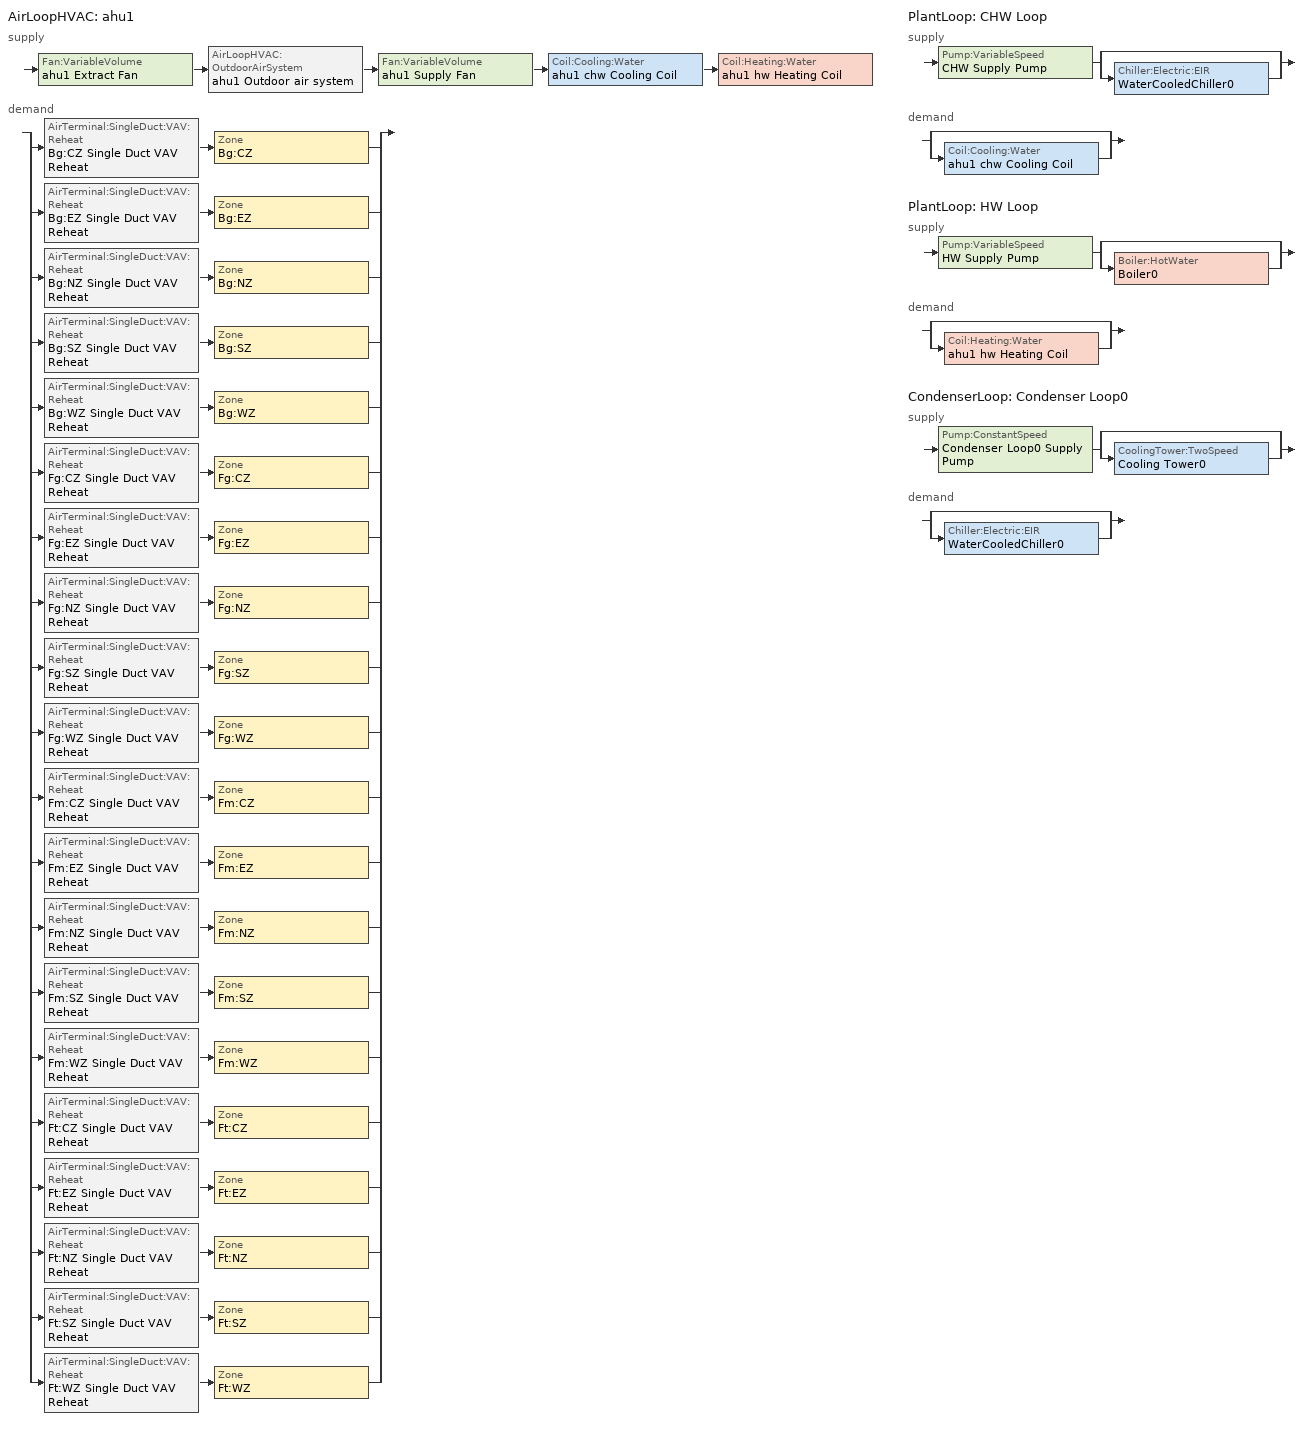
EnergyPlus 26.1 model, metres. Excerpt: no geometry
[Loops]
AirLoopHVAC 'ahu1'
 supply: Fan:VariableVolume 'ahu1 Extract Fan' > AirLoopHVAC:OutdoorAirSystem 'ahu1 Outdoor air system' > Fan:VariableVolume 'ahu1 Supply Fan' > Coil:Cooling:Water 'ahu1 chw Cooling Coil' > Coil:Heating:Water 'ahu1 hw Heating Coil'
 demand: split
  | AirTerminal:SingleDuct:VAV:Reheat 'Bg:CZ Single Duct VAV Reheat' > Zone 'Bg:CZ'
  | AirTerminal:SingleDuct:VAV:Reheat 'Bg:EZ Single Duct VAV Reheat' > Zone 'Bg:EZ'
  | AirTerminal:SingleDuct:VAV:Reheat 'Bg:NZ Single Duct VAV Reheat' > Zone 'Bg:NZ'
  | AirTerminal:SingleDuct:VAV:Reheat 'Bg:SZ Single Duct VAV Reheat' > Zone 'Bg:SZ'
  | AirTerminal:SingleDuct:VAV:Reheat 'Bg:WZ Single Duct VAV Reheat' > Zone 'Bg:WZ'
  | AirTerminal:SingleDuct:VAV:Reheat 'Fg:CZ Single Duct VAV Reheat' > Zone 'Fg:CZ'
  | AirTerminal:SingleDuct:VAV:Reheat 'Fg:EZ Single Duct VAV Reheat' > Zone 'Fg:EZ'
  | AirTerminal:SingleDuct:VAV:Reheat 'Fg:NZ Single Duct VAV Reheat' > Zone 'Fg:NZ'
  | AirTerminal:SingleDuct:VAV:Reheat 'Fg:SZ Single Duct VAV Reheat' > Zone 'Fg:SZ'
  | AirTerminal:SingleDuct:VAV:Reheat 'Fg:WZ Single Duct VAV Reheat' > Zone 'Fg:WZ'
  | AirTerminal:SingleDuct:VAV:Reheat 'Fm:CZ Single Duct VAV Reheat' > Zone 'Fm:CZ'
  | AirTerminal:SingleDuct:VAV:Reheat 'Fm:EZ Single Duct VAV Reheat' > Zone 'Fm:EZ'
  | AirTerminal:SingleDuct:VAV:Reheat 'Fm:NZ Single Duct VAV Reheat' > Zone 'Fm:NZ'
  | AirTerminal:SingleDuct:VAV:Reheat 'Fm:SZ Single Duct VAV Reheat' > Zone 'Fm:SZ'
  | AirTerminal:SingleDuct:VAV:Reheat 'Fm:WZ Single Duct VAV Reheat' > Zone 'Fm:WZ'
  | AirTerminal:SingleDuct:VAV:Reheat 'Ft:CZ Single Duct VAV Reheat' > Zone 'Ft:CZ'
  | AirTerminal:SingleDuct:VAV:Reheat 'Ft:EZ Single Duct VAV Reheat' > Zone 'Ft:EZ'
  | AirTerminal:SingleDuct:VAV:Reheat 'Ft:NZ Single Duct VAV Reheat' > Zone 'Ft:NZ'
  | AirTerminal:SingleDuct:VAV:Reheat 'Ft:SZ Single Duct VAV Reheat' > Zone 'Ft:SZ'
  | AirTerminal:SingleDuct:VAV:Reheat 'Ft:WZ Single Duct VAV Reheat' > Zone 'Ft:WZ'
PlantLoop 'CHW Loop'
 supply: Pump:VariableSpeed 'CHW Supply Pump' > split
  | bypass
  | Chiller:Electric:EIR 'WaterCooledChiller0'
 demand: split
  | bypass
  | Coil:Cooling:Water 'ahu1 chw Cooling Coil'
PlantLoop 'HW Loop'
 supply: Pump:VariableSpeed 'HW Supply Pump' > split
  | bypass
  | Boiler:HotWater 'Boiler0'
 demand: split
  | bypass
  | Coil:Heating:Water 'ahu1 hw Heating Coil'
CondenserLoop 'Condenser Loop0'
 supply: Pump:ConstantSpeed 'Condenser Loop0 Supply Pump' > split
  | bypass
  | CoolingTower:TwoSpeed 'Cooling Tower0'
 demand: split
  | bypass
  | Chiller:Electric:EIR 'WaterCooledChiller0'
[AirLoopHVAC]
ahu1: ahu1 Controllers, ahu1 AvailabilityManager List, autosize, ahu1 Branches, , ahu1 Supply Side Inlet Node, ahu1 Demand Side Outlet Node, ahu1 Demand Side Inlet Node, ahu1 Supply Side Outlet Node
[AirLoopHVAC:OutdoorAirSystem]
ahu1 Outdoor air system: ahu1 Outdoor air Controller List, ahu1 Outdoor air Equipment List
[AirTerminal:SingleDuct:VAV:Reheat]
Bg:CZ Single Duct VAV Reheat: On 24/7, Bg:CZ Single Duct VAV Reheat Damper Outlet, Bg:CZ Zone Splitter Outlet Node, autosize, Constant, 0.3, , Min supply air flow fraction schedule: Always 0.3, Coil:Heating:Electric, Bg:CZ zone Heating Coil, , , Bg:CZ Air Distribution Unit Outlet, 0.001, Normal, , , 35
Bg:EZ Single Duct VAV Reheat: On 24/7, Bg:EZ Single Duct VAV Reheat Damper Outlet, Bg:EZ Zone Splitter Outlet Node, autosize, Constant, 0.3, , Min supply air flow fraction schedule: Always 0.3, Coil:Heating:Electric, Bg:EZ zone Heating Coil, , , Bg:EZ Air Distribution Unit Outlet, 0.001, Normal, , , 35
Bg:NZ Single Duct VAV Reheat: On 24/7, Bg:NZ Single Duct VAV Reheat Damper Outlet, Bg:NZ Zone Splitter Outlet Node, autosize, Constant, 0.3, , Min supply air flow fraction schedule: Always 0.3, Coil:Heating:Electric, Bg:NZ zone Heating Coil, , , Bg:NZ Air Distribution Unit Outlet, 0.001, Normal, , , 35
Bg:SZ Single Duct VAV Reheat: On 24/7, Bg:SZ Single Duct VAV Reheat Damper Outlet, Bg:SZ Zone Splitter Outlet Node, autosize, Constant, 0.3, , Min supply air flow fraction schedule: Always 0.3, Coil:Heating:Electric, Bg:SZ zone Heating Coil, , , Bg:SZ Air Distribution Unit Outlet, 0.001, Normal, , , 35
Bg:WZ Single Duct VAV Reheat: On 24/7, Bg:WZ Single Duct VAV Reheat Damper Outlet, Bg:WZ Zone Splitter Outlet Node, autosize, Constant, 0.3, , Min supply air flow fraction schedule: Always 0.3, Coil:Heating:Electric, Bg:WZ zone Heating Coil, , , Bg:WZ Air Distribution Unit Outlet, 0.001, Normal, , , 35
Fg:CZ Single Duct VAV Reheat: On 24/7, Fg:CZ Single Duct VAV Reheat Damper Outlet, Fg:CZ Zone Splitter Outlet Node, autosize, Constant, 0.3, , Min supply air flow fraction schedule: Always 0.3, Coil:Heating:Electric, Fg:CZ zone Heating Coil, , , Fg:CZ Air Distribution Unit Outlet, 0.001, Normal, , , 35
Fg:EZ Single Duct VAV Reheat: On 24/7, Fg:EZ Single Duct VAV Reheat Damper Outlet, Fg:EZ Zone Splitter Outlet Node, autosize, Constant, 0.3, , Min supply air flow fraction schedule: Always 0.3, Coil:Heating:Electric, Fg:EZ zone Heating Coil, , , Fg:EZ Air Distribution Unit Outlet, 0.001, Normal, , , 35
Fg:NZ Single Duct VAV Reheat: On 24/7, Fg:NZ Single Duct VAV Reheat Damper Outlet, Fg:NZ Zone Splitter Outlet Node, autosize, Constant, 0.3, , Min supply air flow fraction schedule: Always 0.3, Coil:Heating:Electric, Fg:NZ zone Heating Coil, , , Fg:NZ Air Distribution Unit Outlet, 0.001, Normal, , , 35
Fg:SZ Single Duct VAV Reheat: On 24/7, Fg:SZ Single Duct VAV Reheat Damper Outlet, Fg:SZ Zone Splitter Outlet Node, autosize, Constant, 0.3, , Min supply air flow fraction schedule: Always 0.3, Coil:Heating:Electric, Fg:SZ zone Heating Coil, , , Fg:SZ Air Distribution Unit Outlet, 0.001, Normal, , , 35
Fg:WZ Single Duct VAV Reheat: On 24/7, Fg:WZ Single Duct VAV Reheat Damper Outlet, Fg:WZ Zone Splitter Outlet Node, autosize, Constant, 0.3, , Min supply air flow fraction schedule: Always 0.3, Coil:Heating:Electric, Fg:WZ zone Heating Coil, , , Fg:WZ Air Distribution Unit Outlet, 0.001, Normal, , , 35
Fm:CZ Single Duct VAV Reheat: On 24/7, Fm:CZ Single Duct VAV Reheat Damper Outlet, Fm:CZ Zone Splitter Outlet Node, autosize, Constant, 0.3, , Min supply air flow fraction schedule: Always 0.3, Coil:Heating:Electric, Fm:CZ zone Heating Coil, , , Fm:CZ Air Distribution Unit Outlet, 0.001, Normal, , , 35
Fm:EZ Single Duct VAV Reheat: On 24/7, Fm:EZ Single Duct VAV Reheat Damper Outlet, Fm:EZ Zone Splitter Outlet Node, autosize, Constant, 0.3, , Min supply air flow fraction schedule: Always 0.3, Coil:Heating:Electric, Fm:EZ zone Heating Coil, , , Fm:EZ Air Distribution Unit Outlet, 0.001, Normal, , , 35
Fm:NZ Single Duct VAV Reheat: On 24/7, Fm:NZ Single Duct VAV Reheat Damper Outlet, Fm:NZ Zone Splitter Outlet Node, autosize, Constant, 0.3, , Min supply air flow fraction schedule: Always 0.3, Coil:Heating:Electric, Fm:NZ zone Heating Coil, , , Fm:NZ Air Distribution Unit Outlet, 0.001, Normal, , , 35
Fm:SZ Single Duct VAV Reheat: On 24/7, Fm:SZ Single Duct VAV Reheat Damper Outlet, Fm:SZ Zone Splitter Outlet Node, autosize, Constant, 0.3, , Min supply air flow fraction schedule: Always 0.3, Coil:Heating:Electric, Fm:SZ zone Heating Coil, , , Fm:SZ Air Distribution Unit Outlet, 0.001, Normal, , , 35
Fm:WZ Single Duct VAV Reheat: On 24/7, Fm:WZ Single Duct VAV Reheat Damper Outlet, Fm:WZ Zone Splitter Outlet Node, autosize, Constant, 0.3, , Min supply air flow fraction schedule: Always 0.3, Coil:Heating:Electric, Fm:WZ zone Heating Coil, , , Fm:WZ Air Distribution Unit Outlet, 0.001, Normal, , , 35
Ft:CZ Single Duct VAV Reheat: On 24/7, Ft:CZ Single Duct VAV Reheat Damper Outlet, Ft:CZ Zone Splitter Outlet Node, autosize, Constant, 0.3, , Min supply air flow fraction schedule: Always 0.3, Coil:Heating:Electric, Ft:CZ zone Heating Coil, , , Ft:CZ Air Distribution Unit Outlet, 0.001, Normal, , , 35
Ft:EZ Single Duct VAV Reheat: On 24/7, Ft:EZ Single Duct VAV Reheat Damper Outlet, Ft:EZ Zone Splitter Outlet Node, autosize, Constant, 0.3, , Min supply air flow fraction schedule: Always 0.3, Coil:Heating:Electric, Ft:EZ zone Heating Coil, , , Ft:EZ Air Distribution Unit Outlet, 0.001, Normal, , , 35
Ft:NZ Single Duct VAV Reheat: On 24/7, Ft:NZ Single Duct VAV Reheat Damper Outlet, Ft:NZ Zone Splitter Outlet Node, autosize, Constant, 0.3, , Min supply air flow fraction schedule: Always 0.3, Coil:Heating:Electric, Ft:NZ zone Heating Coil, , , Ft:NZ Air Distribution Unit Outlet, 0.001, Normal, , , 35
Ft:SZ Single Duct VAV Reheat: On 24/7, Ft:SZ Single Duct VAV Reheat Damper Outlet, Ft:SZ Zone Splitter Outlet Node, autosize, Constant, 0.3, , Min supply air flow fraction schedule: Always 0.3, Coil:Heating:Electric, Ft:SZ zone Heating Coil, , , Ft:SZ Air Distribution Unit Outlet, 0.001, Normal, , , 35
Ft:WZ Single Duct VAV Reheat: On 24/7, Ft:WZ Single Duct VAV Reheat Damper Outlet, Ft:WZ Zone Splitter Outlet Node, autosize, Constant, 0.3, , Min supply air flow fraction schedule: Always 0.3, Coil:Heating:Electric, Ft:WZ zone Heating Coil, , , Ft:WZ Air Distribution Unit Outlet, 0.001, Normal, , , 35
[Boiler:HotWater]
Boiler0: NaturalGas, autosize, 0.8, LeavingBoiler, NonCondensingBoilerEff, autosize, 0, 1, 1, Boiler0 Inlet Node, Boiler0 Outlet Node, 100, NotModulated, 25, 1
[Chiller:Electric:EIR]
WaterCooledChiller0: autosize, 5.5, 6.67, 29.4, autosize, autosize, DOE-2 Centrifugal/5.50COP CAPFT, DOE-2 Centrifugal/5.50COP EIRFT, DOE-2 Centrifugal/5.50COP EIRFPLR, 0.1, 1, 1, 0.1, WaterCooledChiller0 Inlet Node, WaterCooledChiller0 Outlet Node, WaterCooledChiller0 Condenser Inlet Node, WaterCooledChiller0 Condenser Outlet Node, WaterCooled, 0, 1, 2, NotModulated, 0
[Coil:Cooling:Water]
ahu1 chw Cooling Coil: On 24/7, autosize, autosize, autosize, autosize, autosize, autosize, autosize, ahu1 Cooling Coil Water Inlet Node, ahu1 Cooling Coil Water Outlet Node, ahu1 Supply Fan Outlet Node, ahu1 Coil 1 outlet Node, SimpleAnalysis, CrossFlow
[Coil:Heating:Electric]
Bg:CZ zone Heating Coil: On 24/7, 1, autosize, Bg:CZ Single Duct VAV Reheat Damper Outlet, Bg:CZ Air Distribution Unit Outlet, Bg:CZ Air Distribution Unit Outlet
Bg:EZ zone Heating Coil: On 24/7, 1, autosize, Bg:EZ Single Duct VAV Reheat Damper Outlet, Bg:EZ Air Distribution Unit Outlet, Bg:EZ Air Distribution Unit Outlet
Bg:NZ zone Heating Coil: On 24/7, 1, autosize, Bg:NZ Single Duct VAV Reheat Damper Outlet, Bg:NZ Air Distribution Unit Outlet, Bg:NZ Air Distribution Unit Outlet
Bg:SZ zone Heating Coil: On 24/7, 1, autosize, Bg:SZ Single Duct VAV Reheat Damper Outlet, Bg:SZ Air Distribution Unit Outlet, Bg:SZ Air Distribution Unit Outlet
Bg:WZ zone Heating Coil: On 24/7, 1, autosize, Bg:WZ Single Duct VAV Reheat Damper Outlet, Bg:WZ Air Distribution Unit Outlet, Bg:WZ Air Distribution Unit Outlet
Fg:CZ zone Heating Coil: On 24/7, 1, autosize, Fg:CZ Single Duct VAV Reheat Damper Outlet, Fg:CZ Air Distribution Unit Outlet, Fg:CZ Air Distribution Unit Outlet
Fg:EZ zone Heating Coil: On 24/7, 1, autosize, Fg:EZ Single Duct VAV Reheat Damper Outlet, Fg:EZ Air Distribution Unit Outlet, Fg:EZ Air Distribution Unit Outlet
Fg:NZ zone Heating Coil: On 24/7, 1, autosize, Fg:NZ Single Duct VAV Reheat Damper Outlet, Fg:NZ Air Distribution Unit Outlet, Fg:NZ Air Distribution Unit Outlet
Fg:SZ zone Heating Coil: On 24/7, 1, autosize, Fg:SZ Single Duct VAV Reheat Damper Outlet, Fg:SZ Air Distribution Unit Outlet, Fg:SZ Air Distribution Unit Outlet
Fg:WZ zone Heating Coil: On 24/7, 1, autosize, Fg:WZ Single Duct VAV Reheat Damper Outlet, Fg:WZ Air Distribution Unit Outlet, Fg:WZ Air Distribution Unit Outlet
Fm:CZ zone Heating Coil: On 24/7, 1, autosize, Fm:CZ Single Duct VAV Reheat Damper Outlet, Fm:CZ Air Distribution Unit Outlet, Fm:CZ Air Distribution Unit Outlet
Fm:EZ zone Heating Coil: On 24/7, 1, autosize, Fm:EZ Single Duct VAV Reheat Damper Outlet, Fm:EZ Air Distribution Unit Outlet, Fm:EZ Air Distribution Unit Outlet
Fm:NZ zone Heating Coil: On 24/7, 1, autosize, Fm:NZ Single Duct VAV Reheat Damper Outlet, Fm:NZ Air Distribution Unit Outlet, Fm:NZ Air Distribution Unit Outlet
Fm:SZ zone Heating Coil: On 24/7, 1, autosize, Fm:SZ Single Duct VAV Reheat Damper Outlet, Fm:SZ Air Distribution Unit Outlet, Fm:SZ Air Distribution Unit Outlet
Fm:WZ zone Heating Coil: On 24/7, 1, autosize, Fm:WZ Single Duct VAV Reheat Damper Outlet, Fm:WZ Air Distribution Unit Outlet, Fm:WZ Air Distribution Unit Outlet
Ft:CZ zone Heating Coil: On 24/7, 1, autosize, Ft:CZ Single Duct VAV Reheat Damper Outlet, Ft:CZ Air Distribution Unit Outlet, Ft:CZ Air Distribution Unit Outlet
Ft:EZ zone Heating Coil: On 24/7, 1, autosize, Ft:EZ Single Duct VAV Reheat Damper Outlet, Ft:EZ Air Distribution Unit Outlet, Ft:EZ Air Distribution Unit Outlet
Ft:NZ zone Heating Coil: On 24/7, 1, autosize, Ft:NZ Single Duct VAV Reheat Damper Outlet, Ft:NZ Air Distribution Unit Outlet, Ft:NZ Air Distribution Unit Outlet
Ft:SZ zone Heating Coil: On 24/7, 1, autosize, Ft:SZ Single Duct VAV Reheat Damper Outlet, Ft:SZ Air Distribution Unit Outlet, Ft:SZ Air Distribution Unit Outlet
Ft:WZ zone Heating Coil: On 24/7, 1, autosize, Ft:WZ Single Duct VAV Reheat Damper Outlet, Ft:WZ Air Distribution Unit Outlet, Ft:WZ Air Distribution Unit Outlet
[Coil:Heating:Water]
ahu1 hw Heating Coil: On 24/7, autosize, autosize, ahu1 Heating Coil Water Inlet Node, ahu1 Heating Coil Water Outlet Node, ahu1 Coil 1 outlet Node, ahu1 Supply Side Outlet Node, NominalCapacity, autosize, 82.2222, 16, 54.4444, 35, 0.5
[CondenserEquipmentList]
Condenser Loop0 Scheme 1 Range 1 Equipment List: CoolingTower:TwoSpeed, Cooling Tower0
[CondenserEquipmentOperationSchemes]
Condenser Loop0 Operation: PlantEquipmentOperation:CoolingLoad, Condenser Loop0 Scheme 1, On 24/7
[CondenserLoop]
Condenser Loop0: Water, , Condenser Loop0 Operation, Condenser Loop0 Supply Side Outlet Node, 50, 5, autosize, 0, autocalculate, Condenser Loop0 Supply Side Inlet Node, Condenser Loop0 Supply Side Outlet Node, Condenser Loop0 Supply Side Branches, Condenser Loop0 Supply Side Connectors, Condenser Loop0 Demand Side Inlet Node, Condenser Loop0 Demand Side Outlet Node, Condenser Loop0 Demand Side Branches, Condenser Loop0 Demand Side Connectors, SequentialLoad, None
[Controller:OutdoorAir]
ahu1 Outdoor Air Controller: ahu1 Relief Air Outlet Node, ahu1 Extract Fan Air Outlet Node, ahu1 Mixed Air Outlet Node, ahu1 Outdoor Air Inlet, autosize, autosize, FixedDryBulb, ModulateFlow, 21.11, , , , , LockoutWithHeating, FixedMinimum, Office_OpenOff_Occ, , , , , No, , 1, Yes, BypassWhenWithinEconomizerLimits
[Controller:WaterCoil]
ahu1 Cooling Coil Controller: Temperature, Reverse, Flow, ahu1 Coil 1 outlet Node, ahu1 Cooling Coil Water Inlet Node, autosize, autosize, 0
ahu1 Heating Coil Controller: Temperature, Normal, Flow, ahu1 Mixed Air Outlet Node, ahu1 Heating Coil Water Inlet Node, autosize, autosize, 0
[CoolingTower:TwoSpeed]
Cooling Tower0: Cooling Tower0 Water Inlet Node, Cooling Tower0 Water Outlet Node, autosize, autosize, autosize, autosize, autocalculate, 0.5, autocalculate, 0.16, autocalculate, 0.6, autocalculate, 0.1, autocalculate, 0.1, UFactorTimesAreaAndDesignWaterFlowRate, 1.25, 20000, autocalculate, 0.5, autocalculate, 0.1, 35, 25.6, 3.9, 5.6, 0, 2, On 24/7, SaturatedExit, 0.2, 0, ConcentrationRatio, 3, On 24/7, , , , MinimalCell, 0.33, 2.5, 1
[DesignSpecification:OutdoorAir]
Bg:CZ Design Specification Outdoor Air Object; Bg:EZ Design Specification Outdoor Air Object; Bg:NZ Design Specification Outdoor Air Object; Bg:SZ Design Specification Outdoor Air Object; Bg:WZ Design Specification Outdoor Air Object; Fg:CZ Design Specification Outdoor Air Object; Fg:EZ Design Specification Outdoor Air Object; Fg:NZ Design Specification Outdoor Air Object; Fg:SZ Design Specification Outdoor Air Object; Fg:WZ Design Specification Outdoor Air Object; Fm:CZ Design Specification Outdoor Air Object; Fm:EZ Design Specification Outdoor Air Object; Fm:NZ Design Specification Outdoor Air Object; Fm:SZ Design Specification Outdoor Air Object; Fm:WZ Design Specification Outdoor Air Object; Ft:CZ Design Specification Outdoor Air Object; Ft:EZ Design Specification Outdoor Air Object; Ft:NZ Design Specification Outdoor Air Object; Ft:SZ Design Specification Outdoor Air Object; Ft:WZ Design Specification Outdoor Air Object: Sum, 0.004719, 0.000305, 0, 0, On 24/7
[DesignSpecification:ZoneAirDistribution]
Bg:CZ Design Specification Zone Air Distribution Object; Bg:EZ Design Specification Zone Air Distribution Object; Bg:NZ Design Specification Zone Air Distribution Object; Bg:SZ Design Specification Zone Air Distribution Object; Bg:WZ Design Specification Zone Air Distribution Object; Fg:CZ Design Specification Zone Air Distribution Object; Fg:EZ Design Specification Zone Air Distribution Object; Fg:NZ Design Specification Zone Air Distribution Object; Fg:SZ Design Specification Zone Air Distribution Object; Fg:WZ Design Specification Zone Air Distribution Object; Fm:CZ Design Specification Zone Air Distribution Object; Fm:EZ Design Specification Zone Air Distribution Object; Fm:NZ Design Specification Zone Air Distribution Object; Fm:SZ Design Specification Zone Air Distribution Object; Fm:WZ Design Specification Zone Air Distribution Object; Ft:CZ Design Specification Zone Air Distribution Object; Ft:EZ Design Specification Zone Air Distribution Object; Ft:NZ Design Specification Zone Air Distribution Object; Ft:SZ Design Specification Zone Air Distribution Object; Ft:WZ Design Specification Zone Air Distribution Object: 1, 1, , 0
[Fan:VariableVolume]
ahu1 Extract Fan: Office_OpenOff_Occ, 0.6, 622.11, autosize, Fraction, 0.3, 0, 0.9, 1, 0.0013, 0.147, 0.9506, -0.0998, 0, ahu1 Supply Side Inlet Node, ahu1 Extract Fan Air Outlet Node, General
ahu1 Supply Fan: Office_OpenOff_Occ, 0.6, 995.37, autosize, Fraction, 0.3, 0, 0.9, 1, 0.0013, 0.147, 0.9506, -0.0998, 0, ahu1 Mixed Air Outlet Node, ahu1 Supply Fan Outlet Node, General
[HeatExchanger:AirToAir:SensibleAndLatent]
ahu1 Heat Recovery Device: On 24/7, autosize, 0.7, 0.6, 0.75, 0.6, ahu1 Outdoor Air Inlet, ahu1 Heat Recovery Supply Outlet, ahu1 Relief Air Outlet Node, ahu1 Heat Recovery Relief Outlet, 0, Yes, Rotary, ExhaustOnly, 1.7, 0.167, 0.024, Yes
[OutdoorAir:Mixer]
ahu1 Outdoor Air Mixer: ahu1 Mixed Air Outlet Node, ahu1 Heat Recovery Supply Outlet, ahu1 Relief Air Outlet Node, ahu1 Extract Fan Air Outlet Node
[PlantEquipmentList]
CHW Scheme 1 Equipment List: Chiller:Electric:EIR, WaterCooledChiller0
HW Scheme 1 Equipment List: Boiler:HotWater, Boiler0
[PlantEquipmentOperation:CoolingLoad]
CHW Scheme 1: 0, 1e+15, CHW Scheme 1 Equipment List
Condenser Loop0 Scheme 1: 0, 1e+15, Condenser Loop0 Scheme 1 Range 1 Equipment List
[PlantEquipmentOperation:HeatingLoad]
HW Scheme 1: 0, 1e+15, HW Scheme 1 Equipment List
[PlantEquipmentOperationSchemes]
CHW Operation: PlantEquipmentOperation:CoolingLoad, CHW Scheme 1, On 24/7
HW Operation: PlantEquipmentOperation:HeatingLoad, HW Scheme 1, On 24/7
[PlantLoop]
CHW Loop: Water, , CHW Operation, CHW Supply Side Outlet Node, 100, 0, autosize, 0, autocalculate, CHW Supply Side Inlet Node, CHW Supply Side Outlet Node, CHW Supply Side Branch List, CHW Supply Side Connector List, CHW Demand Side Inlet Node, CHW Demand Side Outlet Node, CHW Demand Side Branch List, CHW Demand Side Connector List, SequentialLoad, , SingleSetpoint
HW Loop: Water, , HW Operation, HW Supply Side Outlet Node, 100, 0, autosize, 0, autocalculate, HW Supply Side Inlet Node, HW Supply Side Outlet Node, HW Supply Side Branch List, HW Supply Side Connector List, HW Demand Side Inlet Node, HW Demand Side Outlet Node, HW Demand Side Branch List, HW Demand Side Connector List, SequentialLoad, , SingleSetpoint
[Pump:ConstantSpeed]
Condenser Loop0 Supply Pump: Condenser Loop0 Supply Side Inlet Node, Condenser Loop0 Supply Pump Water Outlet Node, autosize, 235241, autosize, 0.9, 0, Intermittent
[Pump:VariableSpeed]
CHW Supply Pump: CHW Supply Side Inlet Node, CHW Supply Pump Water Outlet Node, autosize, 179345, autosize, 0.6, 0, 0, 1, 0, 0, 0, Intermittent
HW Supply Pump: HW Supply Side Inlet Node, HW Supply Pump Water Outlet Node, autosize, 179345, autosize, 0.6, 0, 0, 1, 0, 0, 0, Intermittent
[SetpointManager:FollowOutdoorAirTemperature]
Condenser Loop0 Setpoint Manager: Temperature, OutdoorAirWetBulb, 0, 29.44, 21.11, Condenser Loop0 Supply Side Outlet Node
[SetpointManager:MixedAir]
ahu1 Outdoor air system Mixed Air Manager: Temperature, ahu1 Supply Side Outlet Node, ahu1 Mixed Air Outlet Node, ahu1 Supply Fan Outlet Node, ahu1 Mixed Air Outlet Node
[SetpointManager:Scheduled]
CHW Loop Setpoint Manager: Temperature, Chilled water flow set point temperature: Always 6 C, CHW Supply Side Outlet Node
HW loop Setpoint Manager: Temperature, Hot Water flow set point temperature: Always 80.0 C, HW Supply Side Outlet Node
ahu1 Heat Recovery Device Setpoint Manager: Temperature, cooling set point temperature: Always 14.0 C, ahu1 Heat Recovery Supply Outlet
[SetpointManager:Warmest]
ahu1 Setpoint Manager: Temperature, ahu1, 12.78, 15.56, MaximumTemperature, ahu1 Supply Side Outlet Node
ahu1 cooling coil Setpoint Manager: Temperature, ahu1, 12.78, 15.56, MaximumTemperature, ahu1 Coil 1 outlet Node
[Sizing:Plant]
Condenser Loop0: Condenser, 29.44, 5.56
CHW Loop: Cooling, 6, 4
HW Loop: Heating, 80, 10
[Sizing:System]
ahu1: Sensible, autosize, 0.3, 5, 0.008, 11, 0.008, 12.22, 15.56, Coincident, No, No, 0.008, 0.008, Designday, , , , , Designday, , , , , , ZoneSum, 1, CoolingDesignCapacity, autosize, , , HeatingDesignCapacity, autosize, , , VAV
[Sizing:Zone]
Bg:CZ: TemperatureDifference, 12.22, 11.11, TemperatureDifference, 32.22, 11.11, 0.009, 0.004, Bg:CZ Design Specification Outdoor Air Object, 1.25, 1.15, DesignDay, 0, 0.00076, 0, 0, DesignDay, 0, 0.00203, 0.14158, 0.3, Bg:CZ Design Specification Zone Air Distribution Object
Bg:EZ: SupplyAirTemperature, 12.78, 5, SupplyAirTemperature, 35, 15, 0.009, 0.004, Bg:EZ Design Specification Outdoor Air Object, 1.25, 1.15, DesignDay, 0, 0.00076, 0, 0, DesignDay, 0, 0.00203, 0.14158, 0.3, Bg:EZ Design Specification Zone Air Distribution Object
Bg:NZ: SupplyAirTemperature, 12.78, 5, SupplyAirTemperature, 35, 15, 0.009, 0.004, Bg:NZ Design Specification Outdoor Air Object, 1.25, 1.15, DesignDay, 0, 0.00076, 0, 0, DesignDay, 0, 0.00203, 0.14158, 0.3, Bg:NZ Design Specification Zone Air Distribution Object
Bg:SZ: SupplyAirTemperature, 12.78, 5, SupplyAirTemperature, 35, 15, 0.009, 0.004, Bg:SZ Design Specification Outdoor Air Object, 1.25, 1.15, DesignDay, 0, 0.00076, 0, 0, DesignDay, 0, 0.00203, 0.14158, 0.3, Bg:SZ Design Specification Zone Air Distribution Object
Bg:WZ: SupplyAirTemperature, 12.78, 5, SupplyAirTemperature, 35, 15, 0.009, 0.004, Bg:WZ Design Specification Outdoor Air Object, 1.25, 1.15, DesignDay, 0, 0.00076, 0, 0, DesignDay, 0, 0.00203, 0.14158, 0.3, Bg:WZ Design Specification Zone Air Distribution Object
Fg:CZ: TemperatureDifference, 12.22, 11.11, TemperatureDifference, 32.22, 11.11, 0.009, 0.004, Fg:CZ Design Specification Outdoor Air Object, 1.25, 1.15, DesignDay, 0, 0.00076, 0, 0, DesignDay, 0, 0.00203, 0.14158, 0.3, Fg:CZ Design Specification Zone Air Distribution Object
Fg:EZ: SupplyAirTemperature, 12.78, 5, SupplyAirTemperature, 35, 15, 0.009, 0.004, Fg:EZ Design Specification Outdoor Air Object, 1.25, 1.15, DesignDay, 0, 0.00076, 0, 0, DesignDay, 0, 0.00203, 0.14158, 0.3, Fg:EZ Design Specification Zone Air Distribution Object
Fg:NZ: SupplyAirTemperature, 12.78, 5, SupplyAirTemperature, 35, 15, 0.009, 0.004, Fg:NZ Design Specification Outdoor Air Object, 1.25, 1.15, DesignDay, 0, 0.00076, 0, 0, DesignDay, 0, 0.00203, 0.14158, 0.3, Fg:NZ Design Specification Zone Air Distribution Object
Fg:SZ: SupplyAirTemperature, 12.78, 5, SupplyAirTemperature, 35, 15, 0.009, 0.004, Fg:SZ Design Specification Outdoor Air Object, 1.25, 1.15, DesignDay, 0, 0.00076, 0, 0, DesignDay, 0, 0.00203, 0.14158, 0.3, Fg:SZ Design Specification Zone Air Distribution Object
Fg:WZ: SupplyAirTemperature, 12.78, 5, SupplyAirTemperature, 35, 15, 0.009, 0.004, Fg:WZ Design Specification Outdoor Air Object, 1.25, 1.15, DesignDay, 0, 0.00076, 0, 0, DesignDay, 0, 0.00203, 0.14158, 0.3, Fg:WZ Design Specification Zone Air Distribution Object
Fm:CZ: TemperatureDifference, 12.22, 11.11, TemperatureDifference, 32.22, 11.11, 0.009, 0.004, Fm:CZ Design Specification Outdoor Air Object, 1.25, 1.15, DesignDay, 0, 0.00076, 0, 0, DesignDay, 0, 0.00203, 0.14158, 0.3, Fm:CZ Design Specification Zone Air Distribution Object
Fm:EZ: SupplyAirTemperature, 12.78, 5, SupplyAirTemperature, 35, 15, 0.009, 0.004, Fm:EZ Design Specification Outdoor Air Object, 1.25, 1.15, DesignDay, 0, 0.00076, 0, 0, DesignDay, 0, 0.00203, 0.14158, 0.3, Fm:EZ Design Specification Zone Air Distribution Object
Fm:NZ: SupplyAirTemperature, 12.78, 5, SupplyAirTemperature, 35, 15, 0.009, 0.004, Fm:NZ Design Specification Outdoor Air Object, 1.25, 1.15, DesignDay, 0, 0.00076, 0, 0, DesignDay, 0, 0.00203, 0.14158, 0.3, Fm:NZ Design Specification Zone Air Distribution Object
Fm:SZ: SupplyAirTemperature, 12.78, 5, SupplyAirTemperature, 35, 15, 0.009, 0.004, Fm:SZ Design Specification Outdoor Air Object, 1.25, 1.15, DesignDay, 0, 0.00076, 0, 0, DesignDay, 0, 0.00203, 0.14158, 0.3, Fm:SZ Design Specification Zone Air Distribution Object
Fm:WZ: SupplyAirTemperature, 12.78, 5, SupplyAirTemperature, 35, 15, 0.009, 0.004, Fm:WZ Design Specification Outdoor Air Object, 1.25, 1.15, DesignDay, 0, 0.00076, 0, 0, DesignDay, 0, 0.00203, 0.14158, 0.3, Fm:WZ Design Specification Zone Air Distribution Object
Ft:CZ: TemperatureDifference, 12.22, 11.11, TemperatureDifference, 32.22, 11.11, 0.009, 0.004, Ft:CZ Design Specification Outdoor Air Object, 1.25, 1.15, DesignDay, 0, 0.00076, 0, 0, DesignDay, 0, 0.00203, 0.14158, 0.3, Ft:CZ Design Specification Zone Air Distribution Object
Ft:EZ: SupplyAirTemperature, 12.78, 5, SupplyAirTemperature, 35, 15, 0.009, 0.004, Ft:EZ Design Specification Outdoor Air Object, 1.25, 1.15, DesignDay, 0, 0.00076, 0, 0, DesignDay, 0, 0.00203, 0.14158, 0.3, Ft:EZ Design Specification Zone Air Distribution Object
Ft:NZ: SupplyAirTemperature, 12.78, 5, SupplyAirTemperature, 35, 15, 0.009, 0.004, Ft:NZ Design Specification Outdoor Air Object, 1.25, 1.15, DesignDay, 0, 0.00076, 0, 0, DesignDay, 0, 0.00203, 0.14158, 0.3, Ft:NZ Design Specification Zone Air Distribution Object
Ft:SZ: SupplyAirTemperature, 12.78, 5, SupplyAirTemperature, 35, 15, 0.009, 0.004, Ft:SZ Design Specification Outdoor Air Object, 1.25, 1.15, DesignDay, 0, 0.00076, 0, 0, DesignDay, 0, 0.00203, 0.14158, 0.3, Ft:SZ Design Specification Zone Air Distribution Object
Ft:WZ: SupplyAirTemperature, 12.78, 5, SupplyAirTemperature, 35, 15, 0.009, 0.004, Ft:WZ Design Specification Outdoor Air Object, 1.25, 1.15, DesignDay, 0, 0.00076, 0, 0, DesignDay, 0, 0.00203, 0.14158, 0.3, Ft:WZ Design Specification Zone Air Distribution Object
[ThermostatSetpoint:DualSetpoint]
Dual SP: Heating Setpoint Schedule, Cooling Setpoint Schedule
[ZoneControl:Thermostat]
Bg:CZ Thermostat: Bg:CZ, Control type schedule: Always 4, ThermostatSetpoint:DualSetpoint, Dual SP
Bg:EZ Thermostat: Bg:EZ, Control type schedule: Always 4, ThermostatSetpoint:DualSetpoint, Dual SP
Bg:NZ Thermostat: Bg:NZ, Control type schedule: Always 4, ThermostatSetpoint:DualSetpoint, Dual SP
Bg:SZ Thermostat: Bg:SZ, Control type schedule: Always 4, ThermostatSetpoint:DualSetpoint, Dual SP
Bg:WZ Thermostat: Bg:WZ, Control type schedule: Always 4, ThermostatSetpoint:DualSetpoint, Dual SP
Fg:CZ Thermostat: Fg:CZ, Control type schedule: Always 4, ThermostatSetpoint:DualSetpoint, Dual SP
Fg:EZ Thermostat: Fg:EZ, Control type schedule: Always 4, ThermostatSetpoint:DualSetpoint, Dual SP
Fg:NZ Thermostat: Fg:NZ, Control type schedule: Always 4, ThermostatSetpoint:DualSetpoint, Dual SP
Fg:SZ Thermostat: Fg:SZ, Control type schedule: Always 4, ThermostatSetpoint:DualSetpoint, Dual SP
Fg:WZ Thermostat: Fg:WZ, Control type schedule: Always 4, ThermostatSetpoint:DualSetpoint, Dual SP
Fm:CZ Thermostat: Fm:CZ, Control type schedule: Always 4, ThermostatSetpoint:DualSetpoint, Dual SP
Fm:EZ Thermostat: Fm:EZ, Control type schedule: Always 4, ThermostatSetpoint:DualSetpoint, Dual SP
Fm:NZ Thermostat: Fm:NZ, Control type schedule: Always 4, ThermostatSetpoint:DualSetpoint, Dual SP
Fm:SZ Thermostat: Fm:SZ, Control type schedule: Always 4, ThermostatSetpoint:DualSetpoint, Dual SP
Fm:WZ Thermostat: Fm:WZ, Control type schedule: Always 4, ThermostatSetpoint:DualSetpoint, Dual SP
Ft:CZ Thermostat: Ft:CZ, Control type schedule: Always 4, ThermostatSetpoint:DualSetpoint, Dual SP
Ft:EZ Thermostat: Ft:EZ, Control type schedule: Always 4, ThermostatSetpoint:DualSetpoint, Dual SP
Ft:NZ Thermostat: Ft:NZ, Control type schedule: Always 4, ThermostatSetpoint:DualSetpoint, Dual SP
Ft:SZ Thermostat: Ft:SZ, Control type schedule: Always 4, ThermostatSetpoint:DualSetpoint, Dual SP
Ft:WZ Thermostat: Ft:WZ, Control type schedule: Always 4, ThermostatSetpoint:DualSetpoint, Dual SP
[Zone equipment]
Bg:CZ: Bg:CZ Single Duct VAV Reheat
Bg:EZ: Bg:EZ Single Duct VAV Reheat
Bg:NZ: Bg:NZ Single Duct VAV Reheat
Bg:SZ: Bg:SZ Single Duct VAV Reheat
Bg:WZ: Bg:WZ Single Duct VAV Reheat
Fg:CZ: Fg:CZ Single Duct VAV Reheat
Fg:EZ: Fg:EZ Single Duct VAV Reheat
Fg:NZ: Fg:NZ Single Duct VAV Reheat
Fg:SZ: Fg:SZ Single Duct VAV Reheat
Fg:WZ: Fg:WZ Single Duct VAV Reheat
Fm:CZ: Fm:CZ Single Duct VAV Reheat
Fm:EZ: Fm:EZ Single Duct VAV Reheat
Fm:NZ: Fm:NZ Single Duct VAV Reheat
Fm:SZ: Fm:SZ Single Duct VAV Reheat
Fm:WZ: Fm:WZ Single Duct VAV Reheat
Ft:CZ: Ft:CZ Single Duct VAV Reheat
Ft:EZ: Ft:EZ Single Duct VAV Reheat
Ft:NZ: Ft:NZ Single Duct VAV Reheat
Ft:SZ: Ft:SZ Single Duct VAV Reheat
Ft:WZ: Ft:WZ Single Duct VAV Reheat
[Curve:BiCubic]
NonCondensingBoilerEff: 1.11172, 0.0786141, -0.400426, 0, -0.000156783, 0.0093846, 0.234258, 1.32927e-06, -0.0044467, -1.22498e-05, 0.1, 1, 20, 80
[Curve:Biquadratic]
DOE-2 Centrifugal/5.50COP CAPFT: 0.257183, 0.0387941, -0.00021648, 0.0467389, -0.000940235, -0.000342491, 5, 10, 24, 35
DOE-2 Centrifugal/5.50COP EIRFT: 0.933679, -0.0581992, 0.00449937, 0.00242947, 0.000485893, -0.00121473, 5, 10, 24, 35
[Curve:Quadratic]
DOE-2 Centrifugal/5.50COP EIRFPLR: 0.222903, 0.313387, 0.46371, 0, 1
[Schedule:Compact]
Chilled water flow set point temperature: Always 6 C: Any Number, Through: 12/31, For: AllDays, Until: 24:00, 6
Control type schedule: Always 4: Any Number, Through: 12/31, For: AllDays, Until: 24:00, 4
Cooling Setpoint Schedule: Temperature, Through: 12/31, For: Weekdays SummerDesignDay, Until: 06:00, 27.78, Until: 22:00, 23.89, Until: 24:00, 27.78, For: Saturday WinterDesignDay, Until: 06:00, 27.78, Until: 18:00, 23.89, Until: 24:00, 27.78, For: Sunday Holidays AllOtherDays, Until: 24:00, 27.78
Heating Setpoint Schedule: Temperature, Through: 12/31, For: Weekdays SummerDesignDay, Until: 06:00, 18.33, Until: 22:00, 21.11, Until: 24:00, 18.33, For: Saturday WinterDesignDay, Until: 06:00, 18.33, Until: 18:00, 21.11, Until: 24:00, 18.33, For: Sunday Holidays AllOtherDays, Until: 24:00, 18.33
Hot Water flow set point temperature: Always 80.0 C: Any Number, Through: 12/31, For: AllDays, Until: 24:00, 80
Min supply air flow fraction schedule: Always 0.3: Any Number, Through: 12/31, For: AllDays, Until: 24:00, 0.3
Office_OpenOff_Occ: Fraction, Through: 31 Dec, For: Weekdays SummerDesignDay, Until: 07:00, 0, Until: 08:00, 0.25, Until: 09:00, 0.5, Until: 12:00, 1, Until: 14:00, 0.75, Until: 17:00, 1, Until: 18:00, 0.5, Until: 19:00, 0.25, Until: 24:00, 0, For: Weekends, Until: 24:00, 0, For: Holidays, Until: 24:00, 0, For: WinterDesignDay AllOtherDays, Until: 24:00, 0
On 24/7: Any Number, Through: 12/31, For: AllDays, Until: 24:00, 1
cooling set point temperature: Always 14.0 C: Any Number, Through: 12/31, For: AllDays, Until: 24:00, 14
